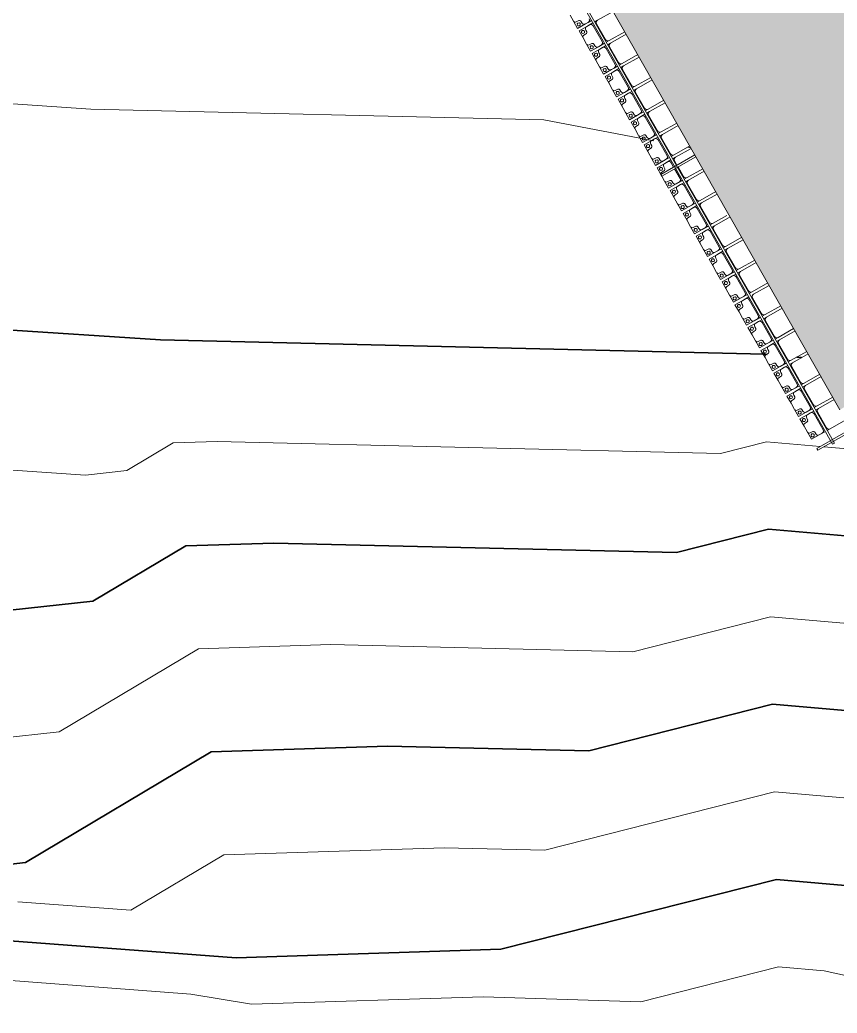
# Model space of a CAD drawing. Header units: millimetres. Extents: x -861324 to 439029, y -308065 to 694685.
# Drawn here: x -188776 to -173214, y -119187 to -100285 of the extents above; entities that cross this region are included whole.
import ezdxf

# ---------------------------------------------------------------- set-up
doc = ezdxf.new("R2010")
doc.units = ezdxf.units.MM
for name, color, linetype, lineweight in [('A-DETL-GENF', 92, 'Continuous', 9), ('A-DETL-THIN', 151, 'Continuous', 9), ('A-GENM', 13, 'Continuous', 9), ('C-TOPO-MAJR', 7, 'Continuous', 35), ('C-TOPO-MINR', 7, 'Continuous', 9), ('S-BEAM', 12, 'Continuous', 9)]:
    doc.layers.add(name, color=color, linetype=linetype, lineweight=lineweight)

# ---------------------------------------------------------------- blocks, each defined once
blk = doc.blocks.new('Dai phaodi lai - DẢI PHAO ĐI LẠI-25020-BỐ TRÍ BÈ PIN HỒ BẢN MÒNG')
at = {"layer": 'A-GENM', "color": 7}
for p, q in [((104223, -343), (104223, 348)), ((96223, -343), (96223, 0)), ((96277, 0), (96277, -343)), ((97777, 0), (97777, -343)), ((98723, -343), (98723, 0)), ((98777, 0), (98777, -343)), ((99277, 0), (99277, -343)), ((99777, 0), (99777, -343)), ((100277, 0), (100277, -343)), ((100777, 0), (100777, -343)), ((101223, -343), (101223, 0)), ((101277, 0), (101277, -343)), ((101777, 0), (101777, -343)), ((102723, -343), (102723, 0)), ((102777, 0), (102777, -343)), ((103223, -343), (103223, 0)), ((103277, 0), (103277, -343)), ((103777, 0), (103777, -343)), ((95277, 0), (95277, -343)), ((95723, -343), (95723, 0)), ((95777, 0), (95777, -343)), ((96723, -343), (96723, 0)), ((96777, 0), (96777, -343)), ((97223, -343), (97223, 0)), ((97277, 0), (97277, -343)), ((97723, -343), (97723, 0)), ((98223, -343), (98223, 0)), ((98277, 0), (98277, -343)), ((99223, -343), (99223, 0)), ((99723, -343), (99723, -41)), ((100223, -343), (100223, 0)), ((100723, -343), (100723, 0)), ((101723, -343), (101723, 0)), ((102223, -343), (102223, -5)), ((102277, 0), (102277, -343)), ((103723, -343), (103723, 0)), ((95277, -405), (95277, -343)), ((95723, -343), (95723, -405)), ((95777, -405), (95777, -343)), ((96223, -343), (96223, -405)), ((96277, -405), (96277, -343)), ((96723, -343), (96723, -405)), ((96777, -405), (96777, -343)), ((97223, -343), (97223, -405)), ((97277, -405), (97277, -343)), ((97723, -343), (97723, -405)), ((97777, -405), (97777, -343)), ((98223, -343), (98223, -405)), ((98277, -405), (98277, -343)), ((98723, -343), (98723, -405)), ((98777, -405), (98777, -343)), ((99223, -343), (99223, -405)), ((99277, -405), (99277, -343)), ((99723, -343), (99723, -405)), ((99777, -405), (99777, -343)), ((100223, -343), (100223, -405)), ((100277, -405), (100277, -343)), ((100723, -343), (100723, -405)), ((100777, -405), (100777, -343)), ((101223, -343), (101223, -405)), ((101723, -343), (101723, -405)), ((101777, -405), (101777, -343)), ((102223, -343), (102223, -405)), ((102277, -405), (102277, -343)), ((102723, -343), (102723, -405)), ((102777, -405), (102777, -343)), ((103223, -343), (103223, -405)), ((103277, -405), (103277, -343)), ((103723, -343), (103723, -405)), ((103777, -405), (103777, -343)), ((104223, -343), (104223, -405)), ((95223, -445), (95223, -517)), ((95223, -579), (95223, -517)), ((95277, -517), (95277, -445)), ((95277, -517), (95277, -579)), ((95327, -393), (95673, -393)), ((95673, -467), (95327, -467)), ((95723, -445), (95723, -517)), ((95723, -579), (95723, -517)), ((95777, -517), (95777, -451)), ((95777, -517), (95777, -579)), ((95827, -393), (96173, -393)), ((96173, -467), (95827, -467)), ((96223, -445), (96223, -517)), ((96223, -579), (96223, -517)), ((96277, -517), (96277, -445)), ((96277, -517), (96277, -579)), ((96327, -393), (96673, -393)), ((96673, -467), (96327, -467)), ((96723, -445), (96723, -517)), ((96723, -579), (96723, -517)), ((96777, -517), (96777, -445)), ((96777, -517), (96777, -579)), ((96827, -393), (97173, -393)), ((97173, -467), (96827, -467)), ((97223, -445), (97223, -517)), ((97223, -579), (97223, -517)), ((97277, -517), (97277, -445)), ((97277, -517), (97277, -579)), ((97327, -393), (97673, -393)), ((97673, -467), (97327, -467)), ((97723, -445), (97723, -517)), ((97723, -579), (97723, -517)), ((97777, -517), (97777, -445)), ((97777, -517), (97777, -579)), ((97827, -393), (98173, -393)), ((98173, -467), (97827, -467)), ((98223, -445), (98223, -517)), ((98223, -579), (98223, -517)), ((98277, -517), (98277, -445)), ((98277, -517), (98277, -579)), ((98327, -393), (98421, -393)), ((98421, -467), (98327, -467)), ((98461, -393), (98673, -393)), ((98673, -467), (98461, -467)), ((98723, -445), (98723, -517)), ((98723, -579), (98723, -517)), ((98777, -517), (98777, -445)), ((98777, -517), (98777, -579)), ((98827, -393), (99173, -393)), ((99173, -467), (98827, -467)), ((99223, -445), (99223, -517)), ((99223, -579), (99223, -517)), ((99277, -517), (99277, -445)), ((99277, -517), (99277, -579)), ((99327, -393), (99673, -393)), ((99673, -467), (99327, -467)), ((99723, -445), (99723, -517)), ((99723, -579), (99723, -517)), ((99777, -517), (99777, -445)), ((99777, -517), (99777, -579)), ((99827, -393), (100173, -393)), ((100173, -467), (99827, -467)), ((100223, -445), (100223, -517)), ((100223, -579), (100223, -517)), ((100277, -517), (100277, -445)), ((100277, -517), (100277, -579)), ((100327, -393), (100673, -393)), ((100673, -467), (100327, -467)), ((100723, -445), (100723, -517)), ((100723, -579), (100723, -517)), ((100777, -517), (100777, -445)), ((100777, -517), (100777, -579)), ((100827, -393), (101173, -393)), ((101173, -467), (100827, -467)), ((101223, -445), (101223, -517)), ((101223, -579), (101223, -517)), ((101277, -517), (101277, -445)), ((101277, -517), (101277, -579)), ((101327, -393), (101673, -393)), ((101673, -467), (101327, -467)), ((101723, -445), (101723, -517)), ((101723, -579), (101723, -517)), ((101777, -517), (101777, -445)), ((101777, -517), (101777, -579)), ((101827, -393), (102173, -393)), ((102173, -467), (101827, -467)), ((102223, -445), (102223, -517)), ((102223, -579), (102223, -517)), ((102277, -517), (102277, -445)), ((102277, -517), (102277, -579)), ((102327, -393), (102673, -393)), ((102673, -467), (102327, -467)), ((102723, -445), (102723, -517)), ((102723, -579), (102723, -517)), ((102777, -517), (102777, -445)), ((102777, -517), (102777, -579)), ((102827, -393), (103173, -393)), ((103173, -467), (102827, -467)), ((103223, -445), (103223, -517)), ((103223, -579), (103223, -517)), ((103277, -517), (103277, -445)), ((103277, -517), (103277, -579)), ((103327, -393), (103673, -393)), ((103673, -467), (103327, -467)), ((103723, -445), (103723, -517)), ((103723, -579), (103723, -517)), ((103777, -517), (103777, -445)), ((103777, -517), (103777, -579)), ((103827, -393), (104173, -393)), ((104173, -467), (103827, -467)), ((104223, -445), (104223, -517)), ((104223, -579), (104223, -517)), ((94933, -748), (95067, -748)), ((95105, -710), (95105, -671)), ((95136, -629), (95173, -629)), ((95327, -629), (95364, -629)), ((95395, -671), (95395, -710)), ((95433, -748), (95567, -748)), ((95605, -710), (95605, -671)), ((95636, -629), (95673, -629)), ((95827, -629), (95864, -629)), ((95895, -671), (95895, -710)), ((95933, -748), (96067, -748)), ((96105, -710), (96105, -671)), ((96136, -629), (96173, -629)), ((96327, -629), (96364, -629)), ((96395, -671), (96395, -710)), ((96433, -748), (96567, -748)), ((96605, -710), (96605, -671)), ((96636, -629), (96673, -629)), ((96827, -629), (96864, -629)), ((96895, -671), (96895, -710)), ((96933, -748), (97067, -748)), ((97105, -710), (97105, -671)), ((97136, -629), (97173, -629)), ((97327, -629), (97364, -629)), ((97395, -671), (97395, -710)), ((97433, -748), (97567, -748)), ((97605, -710), (97605, -671)), ((97636, -629), (97673, -629)), ((97827, -629), (97864, -629)), ((97895, -671), (97895, -710)), ((97933, -748), (98067, -748)), ((98105, -710), (98105, -671)), ((98136, -629), (98173, -629)), ((98327, -629), (98364, -629)), ((98395, -671), (98395, -710)), ((98461, -748), (98567, -748)), ((98605, -710), (98605, -671)), ((98636, -629), (98673, -629)), ((98827, -629), (98864, -629)), ((98895, -671), (98895, -710)), ((98933, -748), (99067, -748)), ((99105, -710), (99105, -671)), ((99136, -629), (99173, -629)), ((99327, -629), (99364, -629)), ((99395, -671), (99395, -710)), ((99433, -748), (99567, -748)), ((99605, -710), (99605, -671)), ((99636, -629), (99673, -629)), ((99827, -629), (99864, -629)), ((99895, -671), (99895, -710)), ((99933, -748), (100067, -748)), ((100105, -710), (100105, -671)), ((100136, -629), (100173, -629)), ((100327, -629), (100364, -629)), ((100395, -671), (100395, -710)), ((100433, -748), (100567, -748)), ((100605, -710), (100605, -671)), ((100636, -629), (100673, -629)), ((100827, -629), (100864, -629)), ((100895, -671), (100895, -710)), ((100933, -748), (101067, -748)), ((101105, -710), (101105, -671)), ((101136, -629), (101173, -629)), ((101327, -629), (101364, -629)), ((101395, -671), (101395, -710)), ((101433, -748), (101567, -748)), ((101605, -710), (101605, -671)), ((101636, -629), (101673, -629)), ((101827, -629), (101864, -629)), ((101895, -671), (101895, -710)), ((101933, -748), (102067, -748)), ((102105, -710), (102105, -671)), ((102136, -629), (102173, -629)), ((102327, -629), (102364, -629)), ((102395, -671), (102395, -710)), ((102433, -748), (102567, -748)), ((102605, -710), (102605, -671)), ((102636, -629), (102673, -629)), ((102827, -629), (102864, -629)), ((102895, -671), (102895, -710)), ((102933, -748), (103067, -748)), ((103105, -710), (103105, -671)), ((103136, -629), (103173, -629)), ((103327, -629), (103364, -629)), ((103395, -671), (103395, -710)), ((103433, -748), (103567, -748)), ((103605, -710), (103605, -671)), ((103636, -629), (103673, -629)), ((103827, -629), (103864, -629)), ((103895, -671), (103895, -710)), ((103933, -748), (104067, -748)), ((104105, -710), (104105, -671)), ((104136, -629), (104173, -629))]:
    blk.add_line(p, q, dxfattribs=at)
at = {"layer": 'A-GENM', "color": 9}
for p, q in [((95277, -405), (95277, -343)), ((95723, -343), (95723, -405)), ((95777, -405), (95777, -343)), ((96223, -343), (96223, -405)), ((96277, -405), (96277, -343)), ((96723, -343), (96723, -405)), ((96777, -405), (96777, -343)), ((97223, -343), (97223, -405)), ((97277, -405), (97277, -343)), ((97723, -343), (97723, -405)), ((97777, -405), (97777, -343)), ((98223, -343), (98223, -405)), ((98277, -405), (98277, -343)), ((98723, -343), (98723, -405)), ((98777, -405), (98777, -343)), ((99223, -343), (99223, -405)), ((99277, -405), (99277, -343)), ((99723, -343), (99723, -405)), ((99777, -405), (99777, -343)), ((100223, -343), (100223, -405)), ((100277, -405), (100277, -343)), ((100723, -343), (100723, -405)), ((100777, -405), (100777, -343)), ((101223, -343), (101223, -405)), ((101723, -343), (101723, -405)), ((101777, -405), (101777, -343)), ((102223, -343), (102223, -405)), ((102277, -405), (102277, -343)), ((102723, -343), (102723, -405)), ((102777, -405), (102777, -343)), ((103223, -343), (103223, -405)), ((103277, -405), (103277, -343)), ((103723, -343), (103723, -405)), ((103777, -405), (103777, -343)), ((104223, -343), (104223, -405)), ((95223, -445), (95223, -579)), ((95277, -579), (95277, -445)), ((95723, -445), (95723, -579)), ((95777, -579), (95777, -451)), ((96223, -445), (96223, -579)), ((96277, -579), (96277, -445)), ((96723, -445), (96723, -579)), ((96777, -579), (96777, -445)), ((97223, -445), (97223, -579)), ((97277, -579), (97277, -445)), ((97723, -445), (97723, -579)), ((97777, -579), (97777, -445)), ((98223, -445), (98223, -579)), ((98277, -579), (98277, -445)), ((98723, -445), (98723, -579)), ((98777, -579), (98777, -445)), ((99223, -445), (99223, -579)), ((99277, -579), (99277, -445)), ((99723, -445), (99723, -579)), ((99777, -579), (99777, -445)), ((100223, -445), (100223, -579)), ((100277, -579), (100277, -445)), ((100723, -445), (100723, -579)), ((100777, -579), (100777, -445)), ((101223, -445), (101223, -579)), ((101277, -579), (101277, -445)), ((101723, -445), (101723, -579)), ((101777, -579), (101777, -445)), ((102223, -445), (102223, -579)), ((102277, -579), (102277, -445)), ((102723, -445), (102723, -579)), ((102777, -579), (102777, -445)), ((103223, -445), (103223, -579)), ((103277, -579), (103277, -445)), ((103723, -445), (103723, -579)), ((103777, -579), (103777, -445)), ((104223, -445), (104223, -579)), ((95223, -748), (95067, -748)), ((95067, -748), (95223, -748)), ((95105, -671), (95105, -710)), ((95105, -671), (95105, -710)), ((95105, -710), (95105, -671)), ((95173, -629), (95136, -629)), ((95173, -629), (95136, -629)), ((95136, -629), (95173, -629)), ((95223, -579), (95223, -748)), ((95223, -748), (95223, -579)), ((95277, -748), (95277, -579)), ((95277, -579), (95277, -748)), ((95433, -748), (95277, -748)), ((95277, -748), (95433, -748)), ((95364, -629), (95327, -629)), ((95364, -629), (95327, -629)), ((95327, -629), (95364, -629)), ((95723, -748), (95567, -748)), ((95567, -748), (95723, -748)), ((95605, -671), (95605, -710)), ((95605, -671), (95605, -710)), ((95605, -710), (95605, -671)), ((95673, -629), (95636, -629)), ((95673, -629), (95636, -629)), ((95636, -629), (95673, -629)), ((95723, -579), (95723, -748)), ((95723, -748), (95723, -579)), ((95777, -748), (95777, -579)), ((95777, -579), (95777, -748)), ((95933, -748), (95777, -748)), ((95777, -748), (95933, -748)), ((95864, -629), (95827, -629)), ((95864, -629), (95827, -629)), ((95827, -629), (95864, -629)), ((96223, -748), (96067, -748)), ((96067, -748), (96223, -748)), ((96105, -671), (96105, -710)), ((96105, -671), (96105, -710)), ((96105, -710), (96105, -671)), ((96173, -629), (96136, -629)), ((96173, -629), (96136, -629)), ((96136, -629), (96173, -629)), ((96223, -579), (96223, -748)), ((96223, -748), (96223, -579)), ((96277, -748), (96277, -579)), ((96277, -579), (96277, -748)), ((96433, -748), (96277, -748)), ((96277, -748), (96433, -748)), ((96364, -629), (96327, -629)), ((96364, -629), (96327, -629)), ((96327, -629), (96364, -629)), ((96723, -748), (96567, -748)), ((96567, -748), (96723, -748)), ((96605, -671), (96605, -710)), ((96605, -671), (96605, -710)), ((96605, -710), (96605, -671)), ((96673, -629), (96636, -629)), ((96673, -629), (96636, -629)), ((96636, -629), (96673, -629)), ((96723, -579), (96723, -748)), ((96723, -748), (96723, -579)), ((96777, -748), (96777, -579)), ((96777, -579), (96777, -748)), ((96933, -748), (96777, -748)), ((96777, -748), (96933, -748)), ((96864, -629), (96827, -629)), ((96864, -629), (96827, -629)), ((96827, -629), (96864, -629)), ((97223, -748), (97067, -748)), ((97067, -748), (97223, -748)), ((97105, -671), (97105, -710)), ((97105, -671), (97105, -710)), ((97105, -710), (97105, -671)), ((97173, -629), (97136, -629)), ((97173, -629), (97136, -629)), ((97136, -629), (97173, -629)), ((97223, -579), (97223, -748)), ((97223, -748), (97223, -579)), ((97277, -748), (97277, -579)), ((97277, -579), (97277, -748)), ((97433, -748), (97277, -748)), ((97277, -748), (97433, -748)), ((97364, -629), (97327, -629)), ((97364, -629), (97327, -629)), ((97327, -629), (97364, -629)), ((97723, -748), (97567, -748)), ((97567, -748), (97723, -748)), ((97605, -671), (97605, -710)), ((97605, -671), (97605, -710)), ((97605, -710), (97605, -671)), ((97673, -629), (97636, -629)), ((97673, -629), (97636, -629)), ((97636, -629), (97673, -629)), ((97723, -579), (97723, -748)), ((97723, -748), (97723, -579)), ((97777, -748), (97777, -579)), ((97777, -579), (97777, -748)), ((97933, -748), (97777, -748)), ((97777, -748), (97933, -748)), ((97864, -629), (97827, -629)), ((97864, -629), (97827, -629)), ((97827, -629), (97864, -629)), ((98223, -748), (98067, -748)), ((98067, -748), (98223, -748)), ((98105, -671), (98105, -710)), ((98105, -671), (98105, -710)), ((98105, -710), (98105, -671)), ((98173, -629), (98136, -629)), ((98173, -629), (98136, -629)), ((98136, -629), (98173, -629)), ((98223, -579), (98223, -748)), ((98223, -748), (98223, -579)), ((98277, -748), (98277, -579)), ((98277, -579), (98277, -748)), ((98421, -748), (98277, -748)), ((98277, -748), (98421, -748)), ((98364, -629), (98327, -629)), ((98364, -629), (98327, -629)), ((98327, -629), (98364, -629)), ((98723, -748), (98567, -748)), ((98567, -748), (98723, -748)), ((98605, -671), (98605, -710)), ((98605, -671), (98605, -710)), ((98605, -710), (98605, -671)), ((98673, -629), (98636, -629)), ((98673, -629), (98636, -629)), ((98636, -629), (98673, -629)), ((98723, -579), (98723, -748)), ((98723, -748), (98723, -579)), ((98777, -748), (98777, -579)), ((98777, -579), (98777, -748)), ((98933, -748), (98777, -748)), ((98777, -748), (98933, -748)), ((98864, -629), (98827, -629)), ((98864, -629), (98827, -629)), ((98827, -629), (98864, -629)), ((99223, -748), (99067, -748)), ((99067, -748), (99223, -748)), ((99105, -671), (99105, -710)), ((99105, -671), (99105, -710)), ((99105, -710), (99105, -671)), ((99173, -629), (99136, -629)), ((99173, -629), (99136, -629)), ((99136, -629), (99173, -629)), ((99223, -579), (99223, -748)), ((99223, -748), (99223, -579)), ((99277, -748), (99277, -579)), ((99277, -579), (99277, -748)), ((99433, -748), (99277, -748)), ((99277, -748), (99433, -748)), ((99364, -629), (99327, -629)), ((99364, -629), (99327, -629)), ((99327, -629), (99364, -629)), ((99723, -748), (99567, -748)), ((99567, -748), (99723, -748)), ((99605, -671), (99605, -710)), ((99605, -671), (99605, -710)), ((99605, -710), (99605, -671)), ((99673, -629), (99636, -629)), ((99673, -629), (99636, -629)), ((99636, -629), (99673, -629)), ((99723, -579), (99723, -748)), ((99723, -748), (99723, -579)), ((99777, -748), (99777, -579)), ((99777, -579), (99777, -748)), ((99933, -748), (99777, -748)), ((99777, -748), (99933, -748)), ((99864, -629), (99827, -629)), ((99864, -629), (99827, -629)), ((99827, -629), (99864, -629)), ((100223, -748), (100067, -748)), ((100067, -748), (100223, -748)), ((100105, -671), (100105, -710)), ((100105, -671), (100105, -710)), ((100105, -710), (100105, -671)), ((100173, -629), (100136, -629)), ((100173, -629), (100136, -629)), ((100136, -629), (100173, -629)), ((100223, -579), (100223, -748)), ((100223, -748), (100223, -579)), ((100277, -748), (100277, -579)), ((100277, -579), (100277, -748)), ((100433, -748), (100277, -748)), ((100277, -748), (100433, -748)), ((100364, -629), (100327, -629)), ((100364, -629), (100327, -629)), ((100327, -629), (100364, -629)), ((100723, -748), (100567, -748)), ((100567, -748), (100723, -748)), ((100605, -671), (100605, -710)), ((100605, -671), (100605, -710)), ((100605, -710), (100605, -671)), ((100673, -629), (100636, -629)), ((100673, -629), (100636, -629)), ((100636, -629), (100673, -629)), ((100723, -579), (100723, -748)), ((100723, -748), (100723, -579)), ((100777, -748), (100777, -579)), ((100777, -579), (100777, -748)), ((100933, -748), (100777, -748)), ((100777, -748), (100933, -748)), ((100864, -629), (100827, -629)), ((100864, -629), (100827, -629)), ((100827, -629), (100864, -629)), ((101223, -748), (101067, -748)), ((101067, -748), (101223, -748)), ((101105, -671), (101105, -710)), ((101105, -671), (101105, -710)), ((101105, -710), (101105, -671)), ((101173, -629), (101136, -629)), ((101173, -629), (101136, -629)), ((101136, -629), (101173, -629)), ((101223, -579), (101223, -748)), ((101223, -748), (101223, -579)), ((101277, -748), (101277, -579)), ((101277, -579), (101277, -748)), ((101433, -748), (101277, -748)), ((101277, -748), (101433, -748)), ((101364, -629), (101327, -629)), ((101364, -629), (101327, -629)), ((101327, -629), (101364, -629)), ((101723, -748), (101567, -748)), ((101567, -748), (101723, -748)), ((101605, -671), (101605, -710)), ((101605, -671), (101605, -710)), ((101605, -710), (101605, -671)), ((101673, -629), (101636, -629)), ((101673, -629), (101636, -629)), ((101636, -629), (101673, -629)), ((101723, -579), (101723, -748)), ((101723, -748), (101723, -579)), ((101777, -748), (101777, -579)), ((101777, -579), (101777, -748)), ((101933, -748), (101777, -748)), ((101777, -748), (101933, -748)), ((101864, -629), (101827, -629)), ((101864, -629), (101827, -629)), ((101827, -629), (101864, -629)), ((102223, -748), (102067, -748)), ((102067, -748), (102223, -748)), ((102105, -671), (102105, -710)), ((102105, -671), (102105, -710)), ((102105, -710), (102105, -671)), ((102173, -629), (102136, -629)), ((102173, -629), (102136, -629)), ((102136, -629), (102173, -629)), ((102223, -579), (102223, -748)), ((102223, -748), (102223, -579)), ((102277, -748), (102277, -579)), ((102277, -579), (102277, -748)), ((102433, -748), (102277, -748)), ((102277, -748), (102433, -748)), ((102364, -629), (102327, -629)), ((102364, -629), (102327, -629)), ((102327, -629), (102364, -629)), ((102723, -748), (102567, -748)), ((102567, -748), (102723, -748)), ((102605, -671), (102605, -710)), ((102605, -671), (102605, -710)), ((102605, -710), (102605, -671)), ((102673, -629), (102636, -629)), ((102673, -629), (102636, -629)), ((102636, -629), (102673, -629)), ((102723, -579), (102723, -748)), ((102723, -748), (102723, -579)), ((102777, -748), (102777, -579)), ((102777, -579), (102777, -748)), ((102933, -748), (102777, -748)), ((102777, -748), (102933, -748)), ((102864, -629), (102827, -629)), ((102864, -629), (102827, -629)), ((102827, -629), (102864, -629)), ((103223, -748), (103067, -748)), ((103067, -748), (103223, -748)), ((103105, -671), (103105, -710)), ((103105, -671), (103105, -710)), ((103105, -710), (103105, -671)), ((103173, -629), (103136, -629)), ((103173, -629), (103136, -629)), ((103136, -629), (103173, -629)), ((103223, -579), (103223, -748)), ((103223, -748), (103223, -579)), ((103277, -748), (103277, -579)), ((103277, -579), (103277, -748)), ((103433, -748), (103277, -748)), ((103277, -748), (103433, -748)), ((103364, -629), (103327, -629)), ((103364, -629), (103327, -629)), ((103327, -629), (103364, -629)), ((103723, -748), (103567, -748)), ((103567, -748), (103723, -748)), ((103605, -671), (103605, -710)), ((103605, -671), (103605, -710)), ((103605, -710), (103605, -671)), ((103673, -629), (103636, -629)), ((103673, -629), (103636, -629)), ((103636, -629), (103673, -629)), ((103723, -579), (103723, -748)), ((103723, -748), (103723, -579)), ((103777, -748), (103777, -579)), ((103777, -579), (103777, -748)), ((103933, -748), (103777, -748)), ((103777, -748), (103933, -748)), ((103864, -629), (103827, -629)), ((103864, -629), (103827, -629)), ((103827, -629), (103864, -629)), ((104223, -748), (104067, -748)), ((104067, -748), (104223, -748)), ((104105, -671), (104105, -710)), ((104105, -671), (104105, -710)), ((104105, -710), (104105, -671)), ((104173, -629), (104136, -629)), ((104173, -629), (104136, -629)), ((104136, -629), (104173, -629)), ((104223, -579), (104223, -748)), ((104223, -748), (104223, -579))]:
    blk.add_line(p, q, dxfattribs=at)
at = {"layer": 'A-GENM', "color": 7}
for centre, radius, start, end in [((95327, -343), 50, 180, 270), ((95327, -343), 50, 210, 270), ((95673, -343), 50, 270, 0), ((95673, -343), 50, 300, 0), ((95827, -343), 50, 180, 270), ((95827, -343), 50, 210, 270), ((96173, -343), 50, 270, 0), ((96173, -343), 50, 300, 0), ((96327, -343), 50, 180, 270), ((96327, -343), 50, 210, 270), ((96673, -343), 50, 270, 0), ((96673, -343), 50, 300, 0), ((96827, -343), 50, 180, 270), ((96827, -343), 50, 210, 270), ((97173, -343), 50, 270, 0), ((97173, -343), 50, 300, 0), ((97327, -343), 50, 180, 270), ((97327, -343), 50, 210, 270), ((97673, -343), 50, 270, 0), ((97673, -343), 50, 300, 0), ((97827, -343), 50, 180, 270), ((97827, -343), 50, 210, 270), ((98173, -343), 50, 270, 0), ((98173, -343), 50, 300, 0), ((98327, -343), 50, 180, 270), ((98327, -343), 50, 210, 270), ((98673, -343), 50, 270, 0), ((98673, -343), 50, 300, 0), ((98827, -343), 50, 180, 270), ((98827, -343), 50, 210, 270), ((99173, -343), 50, 270, 0), ((99173, -343), 50, 300, 0), ((99327, -343), 50, 180, 270), ((99327, -343), 50, 210, 270), ((99673, -343), 50, 270, 0), ((99673, -343), 50, 300, 0), ((99827, -343), 50, 180, 270), ((99827, -343), 50, 210, 270), ((100173, -343), 50, 270, 0), ((100173, -343), 50, 300, 0), ((100327, -343), 50, 180, 270), ((100327, -343), 50, 210, 270), ((100673, -343), 50, 270, 0), ((100673, -343), 50, 300, 0), ((100827, -343), 50, 180, 270), ((100827, -343), 50, 210, 270), ((101173, -343), 50, 270, 0), ((101173, -343), 50, 300, 0), ((101327, -343), 50, 180, 270), ((101327, -343), 50, 210, 270), ((101673, -343), 50, 270, 0), ((101673, -343), 50, 300, 0), ((101827, -343), 50, 180, 270), ((101827, -343), 50, 210, 270), ((102173, -343), 50, 270, 0), ((102173, -343), 50, 300, 0), ((102327, -343), 50, 180, 270), ((102327, -343), 50, 210, 270), ((102673, -343), 50, 270, 0), ((102673, -343), 50, 300, 0), ((102827, -343), 50, 180, 270), ((102827, -343), 50, 210, 270), ((103173, -343), 50, 270, 0), ((103173, -343), 50, 300, 0), ((103327, -343), 50, 180, 270), ((103327, -343), 50, 210, 270), ((103673, -343), 50, 270, 0), ((103673, -343), 50, 300, 0), ((103827, -343), 50, 180, 270), ((103827, -343), 50, 210, 270), ((104173, -343), 50, 270, 0), ((104173, -343), 50, 300, 0), ((95173, -517), 50, 360, 90), ((95173, -517), 50, 30, 90), ((95327, -517), 50, 90, 180), ((95327, -517), 50, 120, 180), ((95673, -517), 50, 360, 90), ((95673, -517), 50, 30, 90), ((95827, -517), 50, 90, 180), ((95827, -517), 50, 120, 180), ((96173, -517), 50, 360, 90), ((96173, -517), 50, 30, 90), ((96327, -517), 50, 90, 180), ((96327, -517), 50, 120, 180), ((96673, -517), 50, 360, 90), ((96673, -517), 50, 30, 90), ((96827, -517), 50, 90, 180), ((96827, -517), 50, 120, 180), ((97173, -517), 50, 360, 90), ((97173, -517), 50, 30, 90), ((97327, -517), 50, 90, 180), ((97327, -517), 50, 120, 180), ((97673, -517), 50, 360, 90), ((97673, -517), 50, 30, 90), ((97827, -517), 50, 90, 180), ((97827, -517), 50, 120, 180), ((98173, -517), 50, 360, 90), ((98173, -517), 50, 30, 90), ((98327, -517), 50, 90, 180), ((98327, -517), 50, 120, 180), ((98673, -517), 50, 360, 90), ((98673, -517), 50, 30, 90), ((98827, -517), 50, 90, 180), ((98827, -517), 50, 120, 180), ((99173, -517), 50, 360, 90), ((99173, -517), 50, 30, 90), ((99327, -517), 50, 90, 180), ((99327, -517), 50, 120, 180), ((99673, -517), 50, 360, 90), ((99673, -517), 50, 30, 90), ((99827, -517), 50, 90, 180), ((99827, -517), 50, 120, 180), ((100173, -517), 50, 360, 90), ((100173, -517), 50, 30, 90), ((100327, -517), 50, 90, 180), ((100327, -517), 50, 120, 180), ((100673, -517), 50, 360, 90), ((100673, -517), 50, 30, 90), ((100827, -517), 50, 90, 180), ((100827, -517), 50, 120, 180), ((101173, -517), 50, 360, 90), ((101173, -517), 50, 30, 90), ((101327, -517), 50, 90, 180), ((101327, -517), 50, 120, 180), ((101673, -517), 50, 360, 90), ((101673, -517), 50, 30, 90), ((101827, -517), 50, 90, 180), ((101827, -517), 50, 120, 180), ((102173, -517), 50, 360, 90), ((102173, -517), 50, 30, 90), ((102327, -517), 50, 90, 180), ((102327, -517), 50, 120, 180), ((102673, -517), 50, 360, 90), ((102673, -517), 50, 30, 90), ((102827, -517), 50, 90, 180), ((102827, -517), 50, 120, 180), ((103173, -517), 50, 360, 90), ((103173, -517), 50, 30, 90), ((103327, -517), 50, 90, 180), ((103327, -517), 50, 120, 180), ((103673, -517), 50, 360, 90), ((103673, -517), 50, 30, 90), ((103827, -517), 50, 90, 180), ((103827, -517), 50, 120, 180), ((104173, -517), 50, 360, 90), ((104173, -517), 50, 30, 90), ((95067, -710), 38, 270, 0), ((95145, -668), 40, 103.1885, 183.5081), ((95173, -579), 50, 270, 360), ((95327, -579), 50, 180, 270), ((95355, -668), 40, 356.4919, 76.8115), ((95433, -710), 38, 180, 270), ((95567, -710), 38, 270, 0), ((95645, -668), 40, 103.1885, 183.5081), ((95673, -579), 50, 270, 360), ((95827, -579), 50, 180, 270), ((95855, -668), 40, 356.4919, 76.8115), ((95933, -710), 38, 180, 270), ((96067, -710), 38, 270, 0), ((96145, -668), 40, 103.1885, 183.5081), ((96173, -579), 50, 270, 360), ((96327, -579), 50, 180, 270), ((96355, -668), 40, 356.4919, 76.8115), ((96433, -710), 38, 180, 270), ((96567, -710), 38, 270, 0), ((96645, -668), 40, 103.1885, 183.5081), ((96673, -579), 50, 270, 360), ((96827, -579), 50, 180, 270), ((96855, -668), 40, 356.4919, 76.8115), ((96933, -710), 38, 180, 270), ((97067, -710), 38, 270, 0), ((97145, -668), 40, 103.1885, 183.5081), ((97173, -579), 50, 270, 360), ((97327, -579), 50, 180, 270), ((97355, -668), 40, 356.4919, 76.8115), ((97433, -710), 38, 180, 270), ((97567, -710), 38, 270, 0), ((97645, -668), 40, 103.1885, 183.5081), ((97673, -579), 50, 270, 360), ((97827, -579), 50, 180, 270), ((97855, -668), 40, 356.4919, 76.8115), ((97933, -710), 38, 180, 270), ((98067, -710), 38, 270, 0), ((98145, -668), 40, 103.1885, 183.5081), ((98173, -579), 50, 270, 360), ((98327, -579), 50, 180, 270), ((98355, -668), 40, 356.4919, 76.8115), ((98433, -710), 38, 180, 255), ((98567, -710), 38, 270, 0), ((98645, -668), 40, 103.1885, 183.5081), ((98673, -579), 50, 270, 360), ((98827, -579), 50, 180, 270), ((98855, -668), 40, 356.4919, 76.8115), ((98933, -710), 38, 180, 270), ((99067, -710), 38, 270, 0), ((99145, -668), 40, 103.1885, 183.5081), ((99173, -579), 50, 270, 360), ((99327, -579), 50, 180, 270), ((99355, -668), 40, 356.4919, 76.8115), ((99433, -710), 38, 180, 270), ((99567, -710), 38, 270, 0), ((99645, -668), 40, 103.1885, 183.5081), ((99673, -579), 50, 270, 360), ((99827, -579), 50, 180, 270), ((99855, -668), 40, 356.4919, 76.8115), ((99933, -710), 38, 180, 270), ((100067, -710), 38, 270, 0), ((100145, -668), 40, 103.1885, 183.5081), ((100173, -579), 50, 270, 360), ((100327, -579), 50, 180, 270), ((100355, -668), 40, 356.4919, 76.8115), ((100433, -710), 38, 180, 270), ((100567, -710), 38, 270, 0), ((100645, -668), 40, 103.1885, 183.5081), ((100673, -579), 50, 270, 360), ((100827, -579), 50, 180, 270), ((100855, -668), 40, 356.4919, 76.8115), ((100933, -710), 38, 180, 270), ((101067, -710), 38, 270, 0), ((101145, -668), 40, 103.1885, 183.5081), ((101173, -579), 50, 270, 360), ((101327, -579), 50, 180, 270), ((101355, -668), 40, 356.4919, 76.8115), ((101433, -710), 38, 180, 270), ((101567, -710), 38, 270, 0), ((101645, -668), 40, 103.1885, 183.5081), ((101673, -579), 50, 270, 360), ((101827, -579), 50, 180, 270), ((101855, -668), 40, 356.4919, 76.8115), ((101933, -710), 38, 180, 270), ((102067, -710), 38, 270, 0), ((102145, -668), 40, 103.1885, 183.5081), ((102173, -579), 50, 270, 360), ((102327, -579), 50, 180, 270), ((102355, -668), 40, 356.4919, 76.8115), ((102433, -710), 38, 180, 270), ((102567, -710), 38, 270, 0), ((102645, -668), 40, 103.1885, 183.5081), ((102673, -579), 50, 270, 360), ((102827, -579), 50, 180, 270), ((102855, -668), 40, 356.4919, 76.8115), ((102933, -710), 38, 180, 270), ((103067, -710), 38, 270, 0), ((103145, -668), 40, 103.1885, 183.5081), ((103173, -579), 50, 270, 360), ((103327, -579), 50, 180, 270), ((103355, -668), 40, 356.4919, 76.8115), ((103433, -710), 38, 180, 270), ((103567, -710), 38, 270, 0), ((103645, -668), 40, 103.1885, 183.5081), ((103673, -579), 50, 270, 360), ((103827, -579), 50, 180, 270), ((103855, -668), 40, 356.4919, 76.8115), ((103933, -710), 38, 180, 270), ((104067, -710), 38, 270, 0), ((104145, -668), 40, 103.1885, 183.5081), ((104173, -579), 50, 270, 360)]:
    blk.add_arc(centre, radius, start, end, dxfattribs=at)
at = {"layer": 'A-GENM', "color": 9}
for centre, radius, start, end in [((95067, -710), 38, 270, 0), ((95067, -710), 38, 270, 360), ((95067, -710), 38, 270, 0), ((95145, -668), 40, 143.3483, 183.5081), ((95145, -668), 40, 143.3483, 183.5081), ((95145, -668), 40, 143.3483, 183.5081), ((95145, -668), 40, 103.1885, 129.9617), ((95145, -668), 40, 103.1885, 129.9617), ((95145, -668), 40, 103.1885, 129.9617), ((95168, -693), 30, 90, 270), ((95168, -693), 30, 90, 270), ((95168, -693), 30, 270, 90), ((95168, -693), 30, 270, 90), ((95173, -579), 50, 270, 360), ((95173, -579), 50, 270, 360), ((95173, -579), 50, 270, 360), ((95327, -579), 50, 180, 270), ((95327, -579), 50, 180, 270), ((95327, -579), 50, 180, 270), ((95332, -693), 30, 90, 270), ((95332, -693), 30, 90, 270), ((95332, -693), 30, 270, 90), ((95332, -693), 30, 270, 90), ((95355, -668), 40, 63.4249, 76.8115), ((95355, -668), 40, 63.4249, 76.8115), ((95355, -668), 40, 63.4249, 76.8115), ((95355, -668), 40, 356.4919, 50.0383), ((95355, -668), 40, 356.4919, 50.0383), ((95355, -668), 40, 356.4919, 50.0383), ((95433, -710), 38, 195, 270), ((95433, -710), 38, 195, 270), ((95433, -710), 38, 195, 270), ((95567, -710), 38, 270, 0), ((95567, -710), 38, 270, 360), ((95567, -710), 38, 270, 0), ((95645, -668), 40, 143.3483, 183.5081), ((95645, -668), 40, 143.3483, 183.5081), ((95645, -668), 40, 143.3483, 183.5081), ((95645, -668), 40, 103.1885, 129.9617), ((95645, -668), 40, 103.1885, 129.9617), ((95645, -668), 40, 103.1885, 129.9617), ((95668, -693), 30, 90, 270), ((95668, -693), 30, 90, 270), ((95668, -693), 30, 270, 90), ((95668, -693), 30, 270, 90), ((95673, -579), 50, 270, 360), ((95673, -579), 50, 270, 360), ((95673, -579), 50, 270, 360), ((95827, -579), 50, 180, 270), ((95827, -579), 50, 180, 270), ((95827, -579), 50, 180, 270), ((95832, -693), 30, 90, 270), ((95832, -693), 30, 90, 270), ((95832, -693), 30, 270, 90), ((95832, -693), 30, 270, 90), ((95855, -668), 40, 63.4249, 76.8115), ((95855, -668), 40, 63.4249, 76.8115), ((95855, -668), 40, 63.4249, 76.8115), ((95855, -668), 40, 356.4919, 50.0383), ((95855, -668), 40, 356.4919, 50.0383), ((95855, -668), 40, 356.4919, 50.0383), ((95933, -710), 38, 195, 270), ((95933, -710), 38, 195, 270), ((95933, -710), 38, 195, 270), ((96067, -710), 38, 270, 0), ((96067, -710), 38, 270, 360), ((96067, -710), 38, 270, 0), ((96145, -668), 40, 143.3483, 183.5081), ((96145, -668), 40, 143.3483, 183.5081), ((96145, -668), 40, 143.3483, 183.5081), ((96145, -668), 40, 103.1885, 129.9617), ((96145, -668), 40, 103.1885, 129.9617), ((96145, -668), 40, 103.1885, 129.9617), ((96168, -693), 30, 90, 270), ((96168, -693), 30, 90, 270), ((96168, -693), 30, 270, 90), ((96168, -693), 30, 270, 90), ((96173, -579), 50, 270, 360), ((96173, -579), 50, 270, 360), ((96173, -579), 50, 270, 360), ((96327, -579), 50, 180, 270), ((96327, -579), 50, 180, 270), ((96327, -579), 50, 180, 270), ((96332, -693), 30, 90, 270), ((96332, -693), 30, 90, 270), ((96332, -693), 30, 270, 90), ((96332, -693), 30, 270, 90), ((96355, -668), 40, 63.4249, 76.8115), ((96355, -668), 40, 63.4249, 76.8115), ((96355, -668), 40, 63.4249, 76.8115), ((96355, -668), 40, 356.4919, 50.0383), ((96355, -668), 40, 356.4919, 50.0383), ((96355, -668), 40, 356.4919, 50.0383), ((96433, -710), 38, 195, 270), ((96433, -710), 38, 195, 270), ((96433, -710), 38, 195, 270), ((96567, -710), 38, 270, 0), ((96567, -710), 38, 270, 360), ((96567, -710), 38, 270, 0), ((96645, -668), 40, 143.3483, 183.5081), ((96645, -668), 40, 143.3483, 183.5081), ((96645, -668), 40, 143.3483, 183.5081), ((96645, -668), 40, 103.1885, 129.9617), ((96645, -668), 40, 103.1885, 129.9617), ((96645, -668), 40, 103.1885, 129.9617), ((96668, -693), 30, 90, 270), ((96668, -693), 30, 90, 270), ((96668, -693), 30, 270, 90), ((96668, -693), 30, 270, 90), ((96673, -579), 50, 270, 360), ((96673, -579), 50, 270, 360), ((96673, -579), 50, 270, 360), ((96827, -579), 50, 180, 270), ((96827, -579), 50, 180, 270), ((96827, -579), 50, 180, 270), ((96832, -693), 30, 90, 270), ((96832, -693), 30, 90, 270), ((96832, -693), 30, 270, 90), ((96832, -693), 30, 270, 90), ((96855, -668), 40, 63.4249, 76.8115), ((96855, -668), 40, 63.4249, 76.8115), ((96855, -668), 40, 63.4249, 76.8115), ((96855, -668), 40, 356.4919, 50.0383), ((96855, -668), 40, 356.4919, 50.0383), ((96855, -668), 40, 356.4919, 50.0383), ((96933, -710), 38, 195, 270), ((96933, -710), 38, 195, 270), ((96933, -710), 38, 195, 270), ((97067, -710), 38, 270, 0), ((97067, -710), 38, 270, 360), ((97067, -710), 38, 270, 0), ((97145, -668), 40, 143.3483, 183.5081), ((97145, -668), 40, 143.3483, 183.5081), ((97145, -668), 40, 143.3483, 183.5081), ((97145, -668), 40, 103.1885, 129.9617), ((97145, -668), 40, 103.1885, 129.9617), ((97145, -668), 40, 103.1885, 129.9617), ((97168, -693), 30, 90, 270), ((97168, -693), 30, 90, 270), ((97168, -693), 30, 270, 90), ((97168, -693), 30, 270, 90), ((97173, -579), 50, 270, 360), ((97173, -579), 50, 270, 360), ((97173, -579), 50, 270, 360), ((97327, -579), 50, 180, 270), ((97327, -579), 50, 180, 270), ((97327, -579), 50, 180, 270), ((97332, -693), 30, 90, 270), ((97332, -693), 30, 90, 270), ((97332, -693), 30, 270, 90), ((97332, -693), 30, 270, 90), ((97355, -668), 40, 63.4249, 76.8115), ((97355, -668), 40, 63.4249, 76.8115), ((97355, -668), 40, 63.4249, 76.8115), ((97355, -668), 40, 356.4919, 50.0383), ((97355, -668), 40, 356.4919, 50.0383), ((97355, -668), 40, 356.4919, 50.0383), ((97433, -710), 38, 195, 270), ((97433, -710), 38, 195, 270), ((97433, -710), 38, 195, 270), ((97567, -710), 38, 270, 0), ((97567, -710), 38, 270, 360), ((97567, -710), 38, 270, 0), ((97645, -668), 40, 143.3483, 183.5081), ((97645, -668), 40, 143.3483, 183.5081), ((97645, -668), 40, 143.3483, 183.5081), ((97645, -668), 40, 103.1885, 129.9617), ((97645, -668), 40, 103.1885, 129.9617), ((97645, -668), 40, 103.1885, 129.9617), ((97668, -693), 30, 90, 270), ((97668, -693), 30, 90, 270), ((97668, -693), 30, 270, 90), ((97668, -693), 30, 270, 90), ((97673, -579), 50, 270, 360), ((97673, -579), 50, 270, 360), ((97673, -579), 50, 270, 360), ((97827, -579), 50, 180, 270), ((97827, -579), 50, 180, 270), ((97827, -579), 50, 180, 270), ((97832, -693), 30, 90, 270), ((97832, -693), 30, 90, 270), ((97832, -693), 30, 270, 90), ((97832, -693), 30, 270, 90), ((97855, -668), 40, 63.4249, 76.8115), ((97855, -668), 40, 63.4249, 76.8115), ((97855, -668), 40, 63.4249, 76.8115), ((97855, -668), 40, 356.4919, 50.0383), ((97855, -668), 40, 356.4919, 50.0383), ((97855, -668), 40, 356.4919, 50.0383), ((97933, -710), 38, 195, 270), ((97933, -710), 38, 195, 270), ((97933, -710), 38, 195, 270), ((98067, -710), 38, 270, 0), ((98067, -710), 38, 270, 360), ((98067, -710), 38, 270, 0), ((98145, -668), 40, 143.3483, 183.5081), ((98145, -668), 40, 143.3483, 183.5081), ((98145, -668), 40, 143.3483, 183.5081), ((98145, -668), 40, 103.1885, 129.9617), ((98145, -668), 40, 103.1885, 129.9617), ((98145, -668), 40, 103.1885, 129.9617), ((98168, -693), 30, 90, 270), ((98168, -693), 30, 90, 270), ((98168, -693), 30, 270, 90), ((98168, -693), 30, 270, 90), ((98173, -579), 50, 270, 360), ((98173, -579), 50, 270, 360), ((98173, -579), 50, 270, 360), ((98327, -579), 50, 180, 270), ((98327, -579), 50, 180, 270), ((98327, -579), 50, 180, 270), ((98332, -693), 30, 90, 270), ((98332, -693), 30, 90, 270), ((98332, -693), 30, 270, 90), ((98332, -693), 30, 270, 90), ((98355, -668), 40, 63.4249, 76.8115), ((98355, -668), 40, 63.4249, 76.8115), ((98355, -668), 40, 63.4249, 76.8115), ((98355, -668), 40, 356.4919, 50.0383), ((98355, -668), 40, 356.4919, 50.0383), ((98355, -668), 40, 356.4919, 50.0383), ((98433, -710), 38, 195, 255), ((98433, -710), 38, 195, 255), ((98433, -710), 38, 195, 255), ((98567, -710), 38, 270, 0), ((98567, -710), 38, 270, 360), ((98567, -710), 38, 270, 0), ((98645, -668), 40, 143.3483, 183.5081), ((98645, -668), 40, 143.3483, 183.5081), ((98645, -668), 40, 143.3483, 183.5081), ((98645, -668), 40, 103.1885, 129.9617), ((98645, -668), 40, 103.1885, 129.9617), ((98645, -668), 40, 103.1885, 129.9617), ((98668, -693), 30, 90, 270), ((98668, -693), 30, 90, 270), ((98668, -693), 30, 270, 90), ((98668, -693), 30, 270, 90), ((98673, -579), 50, 270, 360), ((98673, -579), 50, 270, 360), ((98673, -579), 50, 270, 360), ((98827, -579), 50, 180, 270), ((98827, -579), 50, 180, 270), ((98827, -579), 50, 180, 270), ((98832, -693), 30, 90, 270), ((98832, -693), 30, 90, 270), ((98832, -693), 30, 270, 90), ((98832, -693), 30, 270, 90), ((98855, -668), 40, 63.4249, 76.8115), ((98855, -668), 40, 63.4249, 76.8115), ((98855, -668), 40, 63.4249, 76.8115), ((98855, -668), 40, 356.4919, 50.0383), ((98855, -668), 40, 356.4919, 50.0383), ((98855, -668), 40, 356.4919, 50.0383), ((98933, -710), 38, 195, 270), ((98933, -710), 38, 195, 270), ((98933, -710), 38, 195, 270), ((99067, -710), 38, 270, 0), ((99067, -710), 38, 270, 360), ((99067, -710), 38, 270, 0), ((99145, -668), 40, 143.3483, 183.5081), ((99145, -668), 40, 143.3483, 183.5081), ((99145, -668), 40, 143.3483, 183.5081), ((99145, -668), 40, 103.1885, 129.9617), ((99145, -668), 40, 103.1885, 129.9617), ((99145, -668), 40, 103.1885, 129.9617), ((99168, -693), 30, 90, 270), ((99168, -693), 30, 90, 270), ((99168, -693), 30, 270, 90), ((99168, -693), 30, 270, 90), ((99173, -579), 50, 270, 360), ((99173, -579), 50, 270, 360), ((99173, -579), 50, 270, 360), ((99327, -579), 50, 180, 270), ((99327, -579), 50, 180, 270), ((99327, -579), 50, 180, 270), ((99332, -693), 30, 90, 270), ((99332, -693), 30, 90, 270), ((99332, -693), 30, 270, 90), ((99332, -693), 30, 270, 90), ((99355, -668), 40, 63.4249, 76.8115), ((99355, -668), 40, 63.4249, 76.8115), ((99355, -668), 40, 63.4249, 76.8115), ((99355, -668), 40, 356.4919, 50.0383), ((99355, -668), 40, 356.4919, 50.0383), ((99355, -668), 40, 356.4919, 50.0383), ((99433, -710), 38, 195, 270), ((99433, -710), 38, 195, 270), ((99433, -710), 38, 195, 270), ((99567, -710), 38, 270, 0), ((99567, -710), 38, 270, 360), ((99567, -710), 38, 270, 0), ((99645, -668), 40, 143.3483, 183.5081), ((99645, -668), 40, 143.3483, 183.5081), ((99645, -668), 40, 143.3483, 183.5081), ((99645, -668), 40, 103.1885, 129.9617), ((99645, -668), 40, 103.1885, 129.9617), ((99645, -668), 40, 103.1885, 129.9617), ((99668, -693), 30, 90, 270), ((99668, -693), 30, 90, 270), ((99668, -693), 30, 270, 90), ((99668, -693), 30, 270, 90), ((99673, -579), 50, 270, 360), ((99673, -579), 50, 270, 360), ((99673, -579), 50, 270, 360), ((99827, -579), 50, 180, 270), ((99827, -579), 50, 180, 270), ((99827, -579), 50, 180, 270), ((99832, -693), 30, 90, 270), ((99832, -693), 30, 90, 270), ((99832, -693), 30, 270, 90), ((99832, -693), 30, 270, 90), ((99855, -668), 40, 63.4249, 76.8115), ((99855, -668), 40, 63.4249, 76.8115), ((99855, -668), 40, 63.4249, 76.8115), ((99855, -668), 40, 356.4919, 50.0383), ((99855, -668), 40, 356.4919, 50.0383), ((99855, -668), 40, 356.4919, 50.0383), ((99933, -710), 38, 195, 270), ((99933, -710), 38, 195, 270), ((99933, -710), 38, 195, 270), ((100067, -710), 38, 270, 0), ((100067, -710), 38, 270, 360), ((100067, -710), 38, 270, 0), ((100145, -668), 40, 143.3483, 183.5081), ((100145, -668), 40, 143.3483, 183.5081), ((100145, -668), 40, 143.3483, 183.5081), ((100145, -668), 40, 103.1885, 129.9617), ((100145, -668), 40, 103.1885, 129.9617), ((100145, -668), 40, 103.1885, 129.9617), ((100168, -693), 30, 90, 270), ((100168, -693), 30, 90, 270), ((100168, -693), 30, 270, 90), ((100168, -693), 30, 270, 90), ((100173, -579), 50, 270, 360), ((100173, -579), 50, 270, 360), ((100173, -579), 50, 270, 360), ((100327, -579), 50, 180, 270), ((100327, -579), 50, 180, 270), ((100327, -579), 50, 180, 270), ((100332, -693), 30, 90, 270), ((100332, -693), 30, 90, 270), ((100332, -693), 30, 270, 90), ((100332, -693), 30, 270, 90), ((100355, -668), 40, 63.4249, 76.8115), ((100355, -668), 40, 63.4249, 76.8115), ((100355, -668), 40, 63.4249, 76.8115), ((100355, -668), 40, 356.4919, 50.0383), ((100355, -668), 40, 356.4919, 50.0383), ((100355, -668), 40, 356.4919, 50.0383), ((100433, -710), 38, 195, 270), ((100433, -710), 38, 195, 270), ((100433, -710), 38, 195, 270), ((100567, -710), 38, 270, 0), ((100567, -710), 38, 270, 360), ((100567, -710), 38, 270, 0), ((100645, -668), 40, 143.3483, 183.5081), ((100645, -668), 40, 143.3483, 183.5081), ((100645, -668), 40, 143.3483, 183.5081), ((100645, -668), 40, 103.1885, 129.9617), ((100645, -668), 40, 103.1885, 129.9617), ((100645, -668), 40, 103.1885, 129.9617), ((100668, -693), 30, 90, 270), ((100668, -693), 30, 90, 270), ((100668, -693), 30, 270, 90), ((100668, -693), 30, 270, 90), ((100673, -579), 50, 270, 360), ((100673, -579), 50, 270, 360), ((100673, -579), 50, 270, 360), ((100827, -579), 50, 180, 270), ((100827, -579), 50, 180, 270), ((100827, -579), 50, 180, 270), ((100832, -693), 30, 90, 270), ((100832, -693), 30, 90, 270), ((100832, -693), 30, 270, 90), ((100832, -693), 30, 270, 90), ((100855, -668), 40, 63.4249, 76.8115), ((100855, -668), 40, 63.4249, 76.8115), ((100855, -668), 40, 63.4249, 76.8115), ((100855, -668), 40, 356.4919, 50.0383), ((100855, -668), 40, 356.4919, 50.0383), ((100855, -668), 40, 356.4919, 50.0383), ((100933, -710), 38, 195, 270), ((100933, -710), 38, 195, 270), ((100933, -710), 38, 195, 270), ((101067, -710), 38, 270, 0), ((101067, -710), 38, 270, 360), ((101067, -710), 38, 270, 0), ((101145, -668), 40, 143.3483, 183.5081), ((101145, -668), 40, 143.3483, 183.5081), ((101145, -668), 40, 143.3483, 183.5081), ((101145, -668), 40, 103.1885, 129.9617), ((101145, -668), 40, 103.1885, 129.9617), ((101145, -668), 40, 103.1885, 129.9617), ((101168, -693), 30, 90, 270), ((101168, -693), 30, 90, 270), ((101168, -693), 30, 270, 90), ((101168, -693), 30, 270, 90), ((101173, -579), 50, 270, 360), ((101173, -579), 50, 270, 360), ((101173, -579), 50, 270, 360), ((101327, -579), 50, 180, 270), ((101327, -579), 50, 180, 270), ((101327, -579), 50, 180, 270), ((101332, -693), 30, 90, 270), ((101332, -693), 30, 90, 270), ((101332, -693), 30, 270, 90), ((101332, -693), 30, 270, 90), ((101355, -668), 40, 63.4249, 76.8115), ((101355, -668), 40, 63.4249, 76.8115), ((101355, -668), 40, 63.4249, 76.8115), ((101355, -668), 40, 356.4919, 50.0383), ((101355, -668), 40, 356.4919, 50.0383), ((101355, -668), 40, 356.4919, 50.0383), ((101433, -710), 38, 195, 270), ((101433, -710), 38, 195, 270), ((101433, -710), 38, 195, 270), ((101567, -710), 38, 270, 0), ((101567, -710), 38, 270, 360), ((101567, -710), 38, 270, 0), ((101645, -668), 40, 143.3483, 183.5081), ((101645, -668), 40, 143.3483, 183.5081), ((101645, -668), 40, 143.3483, 183.5081), ((101645, -668), 40, 103.1885, 129.9617), ((101645, -668), 40, 103.1885, 129.9617), ((101645, -668), 40, 103.1885, 129.9617), ((101668, -693), 30, 90, 270), ((101668, -693), 30, 90, 270), ((101668, -693), 30, 270, 90), ((101668, -693), 30, 270, 90), ((101673, -579), 50, 270, 360), ((101673, -579), 50, 270, 360), ((101673, -579), 50, 270, 360), ((101827, -579), 50, 180, 270), ((101827, -579), 50, 180, 270), ((101827, -579), 50, 180, 270), ((101832, -693), 30, 135, 270), ((101832, -693), 30, 135, 270), ((101832, -693), 30, 90, 134.9073), ((101832, -693), 30, 90, 134.9073), ((101832, -693), 30, 270, 90), ((101832, -693), 30, 270, 90), ((101855, -668), 40, 72.6551, 76.8115), ((101855, -668), 40, 72.6551, 76.8115), ((101855, -668), 40, 72.6551, 76.8115), ((101855, -668), 40, 356.4919, 50.0383), ((101855, -668), 40, 356.4919, 50.0383), ((101855, -668), 40, 356.4919, 50.0383), ((101933, -710), 38, 195, 270), ((101933, -710), 38, 195, 270), ((101933, -710), 38, 195, 270), ((102067, -710), 38, 270, 0), ((102067, -710), 38, 270, 360), ((102067, -710), 38, 270, 0), ((102145, -668), 40, 143.3483, 183.5081), ((102145, -668), 40, 143.3483, 183.5081), ((102145, -668), 40, 143.3483, 183.5081), ((102145, -668), 40, 103.1885, 129.9617), ((102145, -668), 40, 103.1885, 129.9617), ((102145, -668), 40, 103.1885, 129.9617), ((102168, -693), 30, 90, 270), ((102168, -693), 30, 90, 270), ((102168, -693), 30, 270, 90), ((102168, -693), 30, 270, 90), ((102173, -579), 50, 270, 360), ((102173, -579), 50, 270, 360), ((102173, -579), 50, 270, 360), ((102327, -579), 50, 180, 270), ((102327, -579), 50, 180, 270), ((102327, -579), 50, 180, 270), ((102332, -693), 30, 90, 270), ((102332, -693), 30, 90, 270), ((102332, -693), 30, 270, 90), ((102332, -693), 30, 270, 90), ((102355, -668), 40, 63.4249, 76.8115), ((102355, -668), 40, 63.4249, 76.8115), ((102355, -668), 40, 63.4249, 76.8115), ((102355, -668), 40, 356.4919, 50.0383), ((102355, -668), 40, 356.4919, 50.0383), ((102355, -668), 40, 356.4919, 50.0383), ((102433, -710), 38, 195, 270), ((102433, -710), 38, 195, 270), ((102433, -710), 38, 195, 270), ((102567, -710), 38, 270, 0), ((102567, -710), 38, 270, 360), ((102567, -710), 38, 270, 0), ((102645, -668), 40, 143.3483, 183.5081), ((102645, -668), 40, 143.3483, 183.5081), ((102645, -668), 40, 143.3483, 183.5081), ((102645, -668), 40, 103.1885, 129.9617), ((102645, -668), 40, 103.1885, 129.9617), ((102645, -668), 40, 103.1885, 129.9617), ((102668, -693), 30, 90, 270), ((102668, -693), 30, 90, 270), ((102668, -693), 30, 270, 90), ((102668, -693), 30, 270, 90), ((102673, -579), 50, 270, 360), ((102673, -579), 50, 270, 360), ((102673, -579), 50, 270, 360), ((102827, -579), 50, 180, 270), ((102827, -579), 50, 180, 270), ((102827, -579), 50, 180, 270), ((102832, -693), 30, 90, 270), ((102832, -693), 30, 90, 270), ((102832, -693), 30, 270, 90), ((102832, -693), 30, 270, 90), ((102855, -668), 40, 63.4249, 76.8115), ((102855, -668), 40, 63.4249, 76.8115), ((102855, -668), 40, 63.4249, 76.8115), ((102855, -668), 40, 356.4919, 50.0383), ((102855, -668), 40, 356.4919, 50.0383), ((102855, -668), 40, 356.4919, 50.0383), ((102933, -710), 38, 195, 270), ((102933, -710), 38, 195, 270), ((102933, -710), 38, 195, 270), ((103067, -710), 38, 270, 0), ((103067, -710), 38, 270, 360), ((103067, -710), 38, 270, 0), ((103145, -668), 40, 143.3483, 183.5081), ((103145, -668), 40, 143.3483, 183.5081), ((103145, -668), 40, 143.3483, 183.5081), ((103145, -668), 40, 103.1885, 129.9617), ((103145, -668), 40, 103.1885, 129.9617), ((103145, -668), 40, 103.1885, 129.9617), ((103168, -693), 30, 90, 270), ((103168, -693), 30, 90, 270), ((103168, -693), 30, 270, 90), ((103168, -693), 30, 270, 90), ((103173, -579), 50, 270, 360), ((103173, -579), 50, 270, 360), ((103173, -579), 50, 270, 360), ((103327, -579), 50, 180, 270), ((103327, -579), 50, 180, 270), ((103327, -579), 50, 180, 270), ((103332, -693), 30, 90, 270), ((103332, -693), 30, 90, 270), ((103332, -693), 30, 270, 90), ((103332, -693), 30, 270, 90), ((103355, -668), 40, 63.4249, 76.8115), ((103355, -668), 40, 63.4249, 76.8115), ((103355, -668), 40, 63.4249, 76.8115), ((103355, -668), 40, 356.4919, 50.0383), ((103355, -668), 40, 356.4919, 50.0383), ((103355, -668), 40, 356.4919, 50.0383), ((103433, -710), 38, 195, 270), ((103433, -710), 38, 195, 270), ((103433, -710), 38, 195, 270), ((103567, -710), 38, 270, 0), ((103567, -710), 38, 270, 360), ((103567, -710), 38, 270, 0), ((103645, -668), 40, 143.3483, 183.5081), ((103645, -668), 40, 143.3483, 183.5081), ((103645, -668), 40, 143.3483, 183.5081), ((103645, -668), 40, 103.1885, 129.9617), ((103645, -668), 40, 103.1885, 129.9617), ((103645, -668), 40, 103.1885, 129.9617), ((103668, -693), 30, 90, 270), ((103668, -693), 30, 90, 270), ((103668, -693), 30, 270, 90), ((103668, -693), 30, 270, 90), ((103673, -579), 50, 270, 360), ((103673, -579), 50, 270, 360), ((103673, -579), 50, 270, 360), ((103827, -579), 50, 180, 270), ((103827, -579), 50, 180, 270), ((103827, -579), 50, 180, 270), ((103832, -693), 30, 90, 270), ((103832, -693), 30, 90, 270), ((103832, -693), 30, 270, 90), ((103832, -693), 30, 270, 90), ((103855, -668), 40, 63.4249, 76.8115), ((103855, -668), 40, 63.4249, 76.8115), ((103855, -668), 40, 63.4249, 76.8115), ((103855, -668), 40, 356.4919, 50.0383), ((103855, -668), 40, 356.4919, 50.0383), ((103855, -668), 40, 356.4919, 50.0383), ((103933, -710), 38, 195, 270), ((103933, -710), 38, 195, 270), ((103933, -710), 38, 195, 270), ((104067, -710), 38, 270, 0), ((104067, -710), 38, 270, 360), ((104067, -710), 38, 270, 0), ((104145, -668), 40, 143.3483, 183.5081), ((104145, -668), 40, 143.3483, 183.5081), ((104145, -668), 40, 143.3483, 183.5081), ((104145, -668), 40, 103.1885, 129.9617), ((104145, -668), 40, 103.1885, 129.9617), ((104145, -668), 40, 103.1885, 129.9617), ((104168, -693), 30, 90, 270), ((104168, -693), 30, 90, 270), ((104168, -693), 30, 270, 90), ((104168, -693), 30, 270, 90), ((104173, -579), 50, 270, 360), ((104173, -579), 50, 270, 360), ((104173, -579), 50, 270, 360)]:
    blk.add_arc(centre, radius, start, end, dxfattribs=at)
blk = doc.blocks.new('Dầm C52 - Dầm C52-V170-BỐ TRÍ BÈ PIN HỒ BẢN MÒNG')
at = {"layer": 'S-BEAM', "color": 7}
for p, q in [((-52556, -20), (-52556, 20)), ((-52556, 20), (52556, 20)), ((52556, -20), (-52556, -20))]:
    blk.add_line(p, q, dxfattribs=at)
blk = doc.blocks.new('Dầm C52 - Hộp 40x60-25906-BỐ TRÍ BÈ PIN HỒ BẢN MÒNG')
at = {"layer": 'S-BEAM', "color": 7}
for p, q in [((55229, 20), (55977, 20)), ((55977, 20), (55977, -20)), ((55977, -20), (55229, -20))]:
    blk.add_line(p, q, dxfattribs=at)
blk = doc.blocks.new('Dầm C52 - Hộp 40x60-25907-BỐ TRÍ BÈ PIN HỒ BẢN MÒNG')
at = {"layer": 'S-BEAM', "color": 7}
for p, q in [((-55977, 20), (55977, 20)), ((55977, 20), (55977, -20)), ((55977, -20), (-55977, -20))]:
    blk.add_line(p, q, dxfattribs=at)
blk = doc.blocks.new('HOBANMONG_BEPIN 5_rvt-1-BỐ TRÍ BÈ PIN HỒ BẢN MÒNG')
at = {"layer": 'A-GENM', "lineweight": 9, "rotation": 299.6620124026263}
blk.add_blockref('Dai phaodi lai - DẢI PHAO ĐI LẠI-25020-BỐ TRÍ BÈ PIN HỒ BẢN MÒNG', (-224629, -17331), dxfattribs=at)
at = {"layer": 'S-BEAM', "lineweight": 9}
for name, p, rotation in [('Dầm C52 - Dầm C52-V170-BỐ TRÍ BÈ PIN HỒ BẢN MÒNG', (-199292, -62678), 119.6620124026264), ('Dầm C52 - Hộp 40x60-25906-BỐ TRÍ BÈ PIN HỒ BẢN MÒNG', (-127921, -75541), 209.6620124026261), ('Dầm C52 - Hộp 40x60-25907-BỐ TRÍ BÈ PIN HỒ BẢN MÒNG', (-124952, -80755), 209.6620124026261)]:
    blk.add_blockref(name, p, dxfattribs=dict(at, rotation=rotation))

msp = doc.modelspace()

# ---------------------------------------------------------------- hatches: boundary and pattern name
at = {"layer": 'A-DETL-GENF'}
msp.add_hatch(color=8, dxfattribs=at).paths.add_polyline_path([(-173162, -107703), (-77660, -53314), (-150902, 75292), (-214161, 39265), (-192387, 1031), (-224629, -17331), (-174040, -106161)])

# ---------------------------------------------------------------- linework, layer by layer
at = {"layer": 'A-DETL-THIN'}
msp.add_line((-224629, -17331), (-173162, -107703), dxfattribs=at)
at = {"layer": 'C-TOPO-MAJR'}
for p, q in [((-203074, -105258), (-186098, -106375)), ((-186098, -106375), (-174597, -106649)), ((-174597, -106649), (-174547, -106653)), ((-173984, -106702), (-173890, -106710)), ((-176270, -110423), (-174521, -109979)), ((-174521, -109979), (-169289, -110437)), ((-187385, -111349), (-185617, -110295)), ((-185617, -110295), (-183937, -110241)), ((-183937, -110241), (-176270, -110423)), ((-188959, -111518), (-187385, -111349)), ((-177942, -114197), (-174444, -113310)), ((-174444, -113310), (-170957, -113615)), ((-185136, -114215), (-181776, -114106)), ((-181776, -114106), (-177942, -114197)), ((-188671, -116323), (-185136, -114215)), ((-191819, -116661), (-188671, -116323)), ((-179615, -117971), (-174368, -116641)), ((-174368, -116641), (-172624, -116794)), ((-188964, -117812), (-184655, -118135)), ((-184655, -118135), (-179615, -117971))]:
    msp.add_line(p, q, dxfattribs=at)
at = {"layer": 'C-TOPO-MINR'}
for p, q in [((-200154, -101144), (-187422, -101982)), ((-187422, -101982), (-178796, -102187)), ((-178796, -102187), (-176705, -102586)), ((-176064, -102708), (-176000, -102720)), ((-200260, -108109), (-187528, -108947)), ((-185858, -108335), (-185018, -108308)), ((-185018, -108308), (-175433, -108536)), ((-186741, -108862), (-185858, -108335)), ((-175433, -108536), (-174559, -108314)), ((-174559, -108314), (-173539, -108403)), ((-173469, -108409), (-168455, -108848)), ((-187528, -108947), (-186741, -108862)), ((-177106, -112310), (-174483, -111645)), ((-174483, -111645), (-170123, -112026)), ((-188028, -113836), (-185377, -112255)), ((-185377, -112255), (-182857, -112173)), ((-182857, -112173), (-177106, -112310)), ((-190389, -114089), (-188028, -113836)), ((-178779, -116084), (-174406, -114976)), ((-174406, -114976), (-171791, -115205)), ((-184895, -116175), (-180696, -116039)), ((-180696, -116039), (-178779, -116084)), ((-186663, -117229), (-184895, -116175)), ((-188817, -117067), (-186663, -117229)), ((-176954, -118972), (-174330, -118307)), ((-174330, -118307), (-173458, -118383)), ((-173458, -118383), (-165451, -120122)), ((-189110, -118556), (-185519, -118826)), ((-185519, -118826), (-184364, -119019)), ((-184364, -119019), (-179954, -118876)), ((-179954, -118876), (-176954, -118972))]:
    msp.add_line(p, q, dxfattribs=at)

# ---------------------------------------------------------------- block references
at = {"lineweight": 5}
msp.add_blockref('HOBANMONG_BEPIN 5_rvt-1-BỐ TRÍ BÈ PIN HỒ BẢN MÒNG', (0, 0), dxfattribs=at)

doc.saveas('drawing.dxf')
